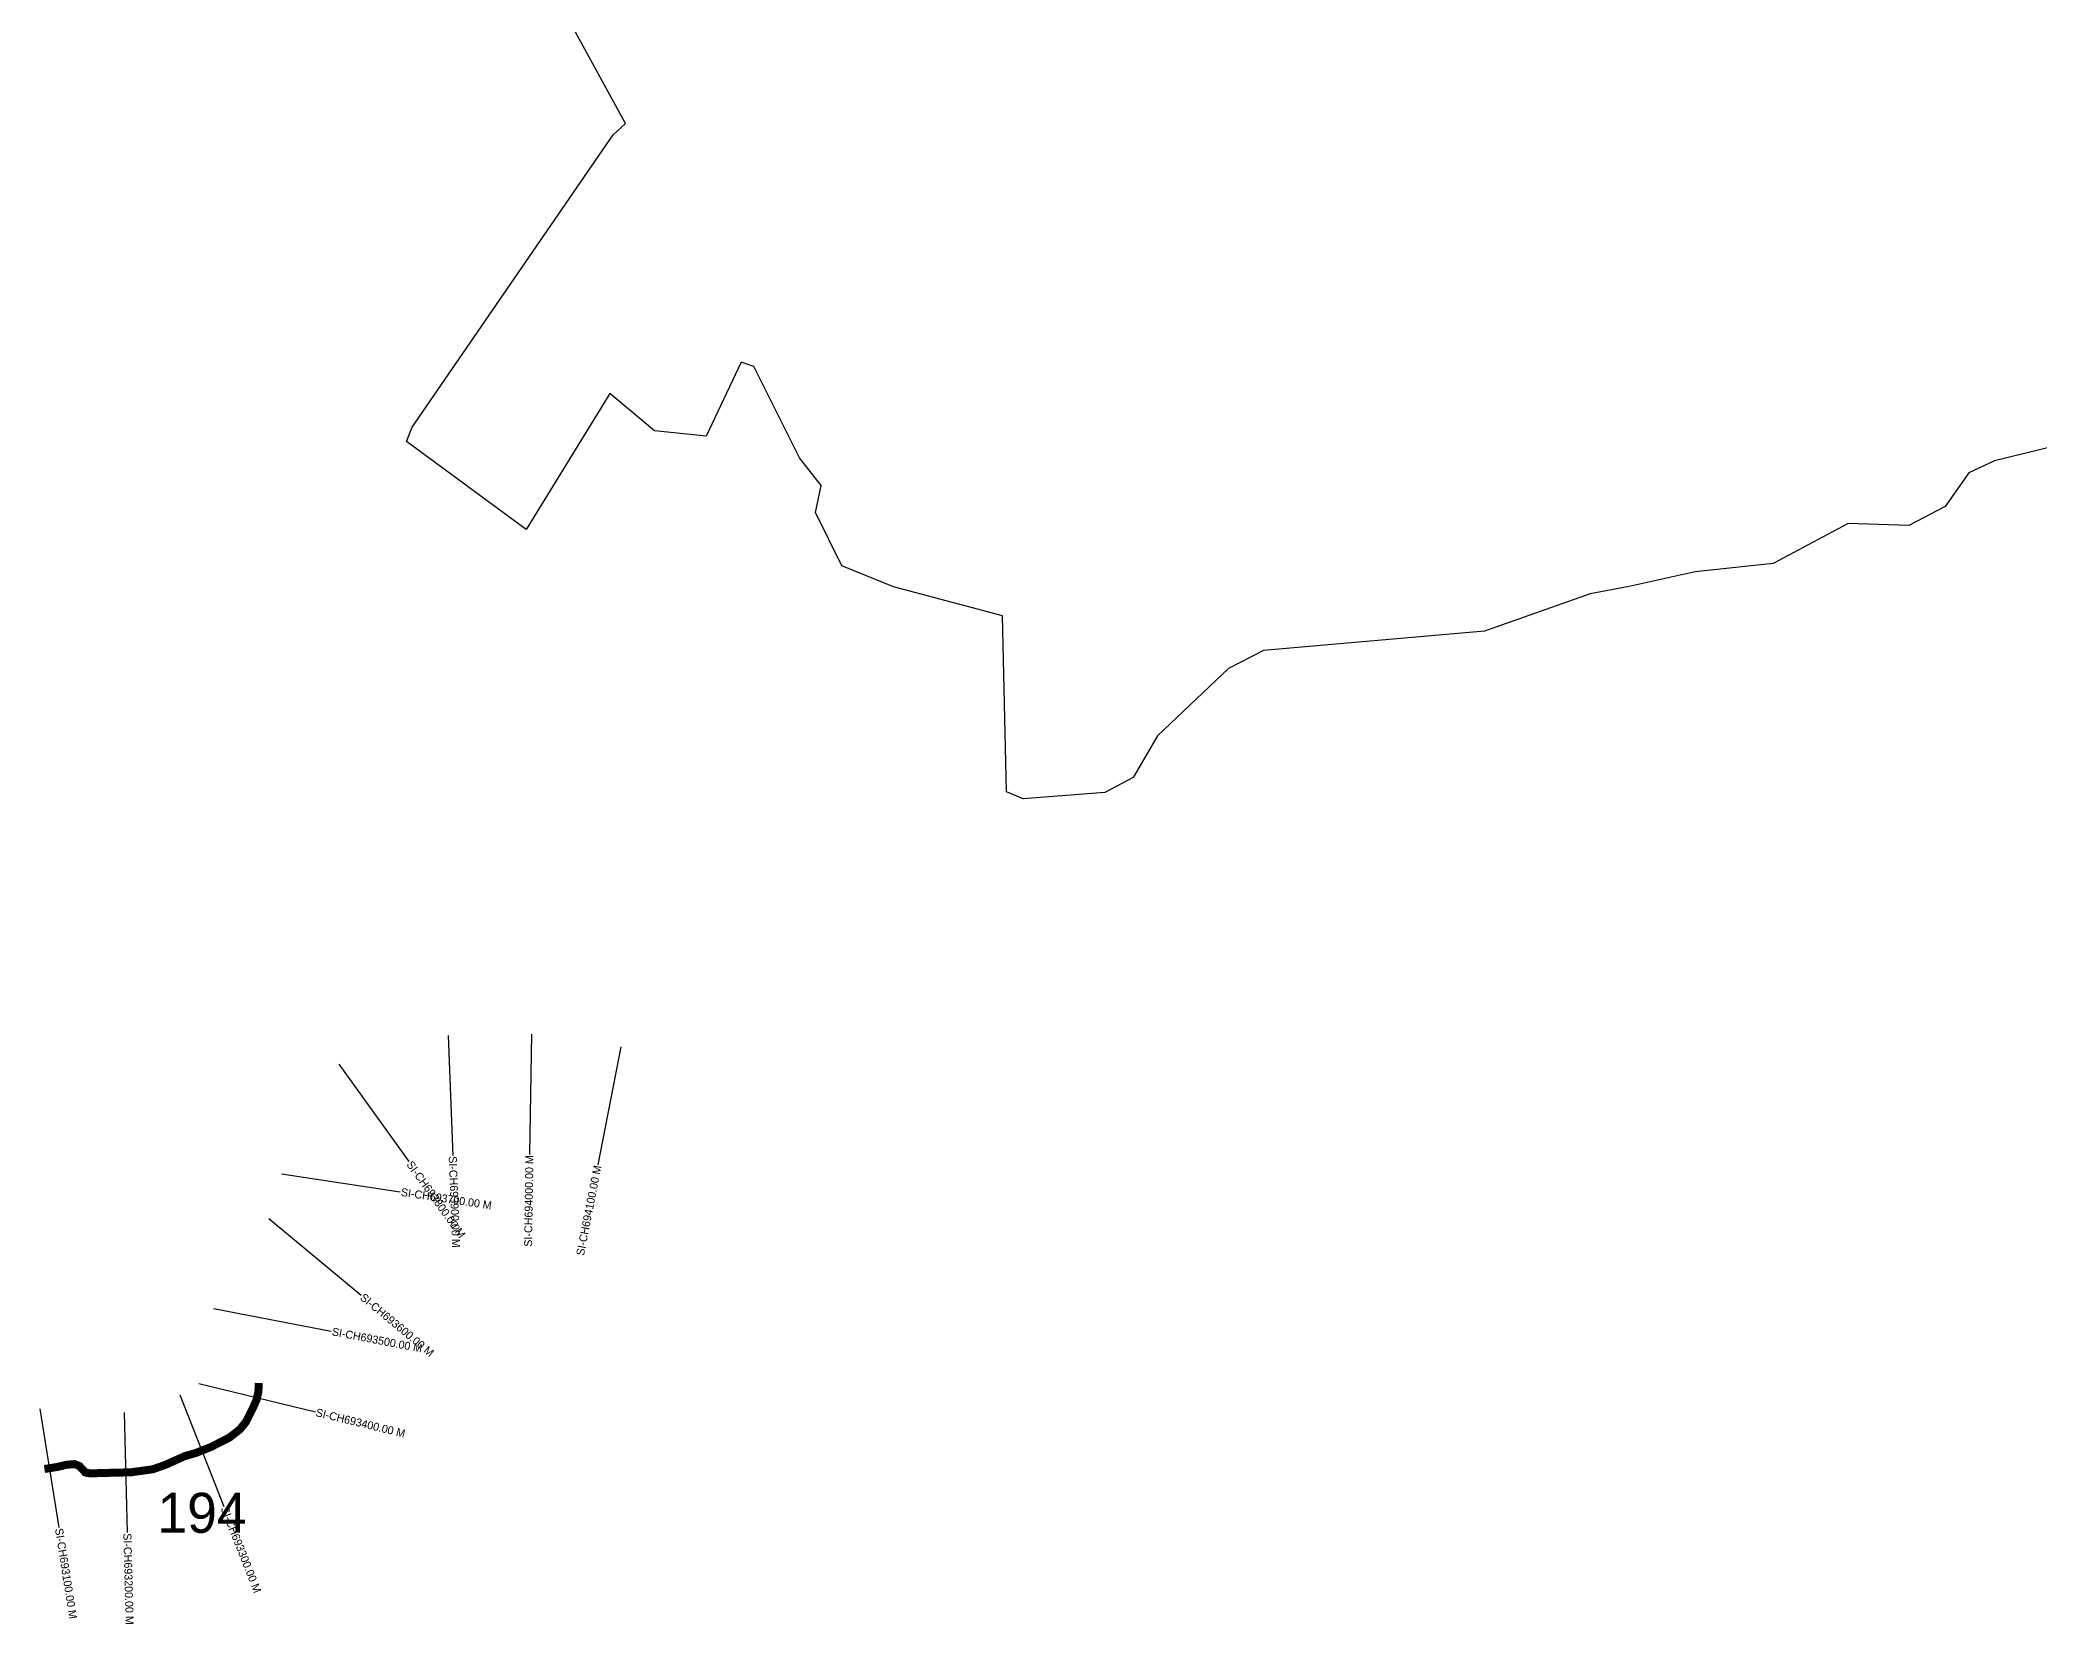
# Model space of a CAD drawing. Header units: metres. Extents: x 339539 to 346860, y 1761940 to 1765899.
# Drawn here: x 342709 to 345207, y 1761940 to 1763920 of the extents above; entities that cross this region are included whole.
import ezdxf
from ezdxf.enums import TextEntityAlignment as Align

# ---------------------------------------------------------------- set-up
doc = ezdxf.new("R2010")
doc.units = ezdxf.units.M
for name, color, linetype in [('CS', 134, 'Continuous'), ('CSMark', 6, 'Continuous'), ('UNPROTECTED', 10, 'Continuous')]:
    doc.layers.add(name, color=color, linetype=linetype)

msp = doc.modelspace()

# ---------------------------------------------------------------- linework, layer by layer
at = {"color": 6}
msp.add_lwpolyline([(345268.7, 1763422.4), (345151.3, 1763393.8), (345119.3, 1763378.8), (345089.7, 1763336.6), (345044.2, 1763312.9), (344968.4, 1763315.7), (344874.8, 1763265.4), (344777.4, 1763255.1), (344694.9, 1763236.9), (344646, 1763227.5), (344514, 1763180.9), (344237.8, 1763156.7), (344194, 1763134.2), (344105.2, 1763050.1), (344075, 1762998.2), (344039.4, 1762979.2), (343937.6, 1762971.5), (343916.6, 1762980.1), (343911.5, 1763200.3), (343775.5, 1763236.2), (343710.9, 1763262.5), (343678.1, 1763329.4), (343684.9, 1763362.9), (343657.8, 1763397.7), (343600.9, 1763511.7), (343585, 1763517.3), (343541.3, 1763424.6), (343476.9, 1763431.3), (343420.8, 1763478.1), (343316.5, 1763307.8), (343166.6, 1763417.8), (343174, 1763435.8), (343424.9, 1763801.2), (343440.3, 1763815.6), (343308.4, 1764057.1)], dxfattribs=at)
at = {"layer": 'CS'}
for p, q in [((343218.9, 1762675.7), (343224.6, 1762525.8)), ((343322.9, 1762677.1), (343320.5, 1762527.1)), ((343082.1, 1762639.7), (343169.7, 1762518)), ((343434.8, 1762661.3), (343405.9, 1762514.2)), ((343010.7, 1762502.7), (343159, 1762480.4)), ((342994.8, 1762446.8), (343110.2, 1762351)), ((342925.5, 1762334.3), (343072.8, 1762306.1)), ((342907.1, 1762240.8), (343052.9, 1762205.3)), ((342883.7, 1762226.7), (342938.7, 1762087.2)), ((342708.7, 1762208.9), (342732.2, 1762060.8)), ((342813.9, 1762204.5), (342817.8, 1762054.6))]:
    msp.add_line(p, q, dxfattribs=at)
at = {"layer": 'UNPROTECTED', "const_width": 10, "flags": 128}
msp.add_lwpolyline([(342714.3, 1762133.9), (342718.7, 1762134.5), (342730.4, 1762136.4), (342742.2, 1762139.2), (342751.9, 1762140), (342758.1, 1762137.5), (342762.8, 1762132.4), (342765.5, 1762129.5), (342771.3, 1762128.4), (342796.5, 1762129.1), (342822.2, 1762129.7), (342849.7, 1762133.5), (342865.6, 1762139.1), (342889.6, 1762149.9), (342903.5, 1762153.9), (342922.3, 1762161.3), (342945.6, 1762173.2), (342958.5, 1762183.3), (342966.2, 1762192.8), (342974.7, 1762209.8), (342979.2, 1762219.9), (342981.7, 1762230.1), (342982.2, 1762241.1), (342982.2, 1762241.4)], dxfattribs=at)

# ---------------------------------------------------------------- texts
at = {"insert": (342855.5, 1762104.1), "char_height": 50, "attachment_point": 1}
msp.add_mtext_dynamic_manual_height_columns('\\pxt1;194', width=70.183, gutter_width=1, heights=[0], dxfattribs=at)
at = {"layer": 'CSMark'}
for s, rotation, p in [('SI-CH693800.00 M', 305.7572, (343170.3, 1762517.2)), ('SI-CH693900.00 M', 272.1552, (343224.6, 1762524.8)), ('SI-CH693700.00 M', 351.4378, (343160, 1762480.2)), ('SI-CH693600.00 M', 320.3148, (343111, 1762350.4)), ('SI-CH693500.00 M', 349.1704, (343073.8, 1762305.9)), ('SI-CH693400.00 M', 346.2888, (343053.8, 1762205)), ('SI-CH693300.00 M', 291.5149, (342939.1, 1762086.2)), ('SI-CH693100.00 M', 279.0143, (342732.4, 1762059.8)), ('SI-CH693200.00 M', 271.4987, (342817.9, 1762053.6))]:
    msp.add_text(s, height=10, rotation=rotation, dxfattribs=at).set_placement(p, align=Align.MIDDLE_LEFT)
for s, rotation, p in [('SI-CH694000.00 M', 89.0929, (343320.5, 1762526.1)), ('SI-CH694100.00 M', 78.8653, (343405.7, 1762513.2))]:
    msp.add_text(s, height=10, rotation=rotation, dxfattribs=at).set_placement(p, align=Align.MIDDLE_RIGHT)

doc.saveas('drawing.dxf')
